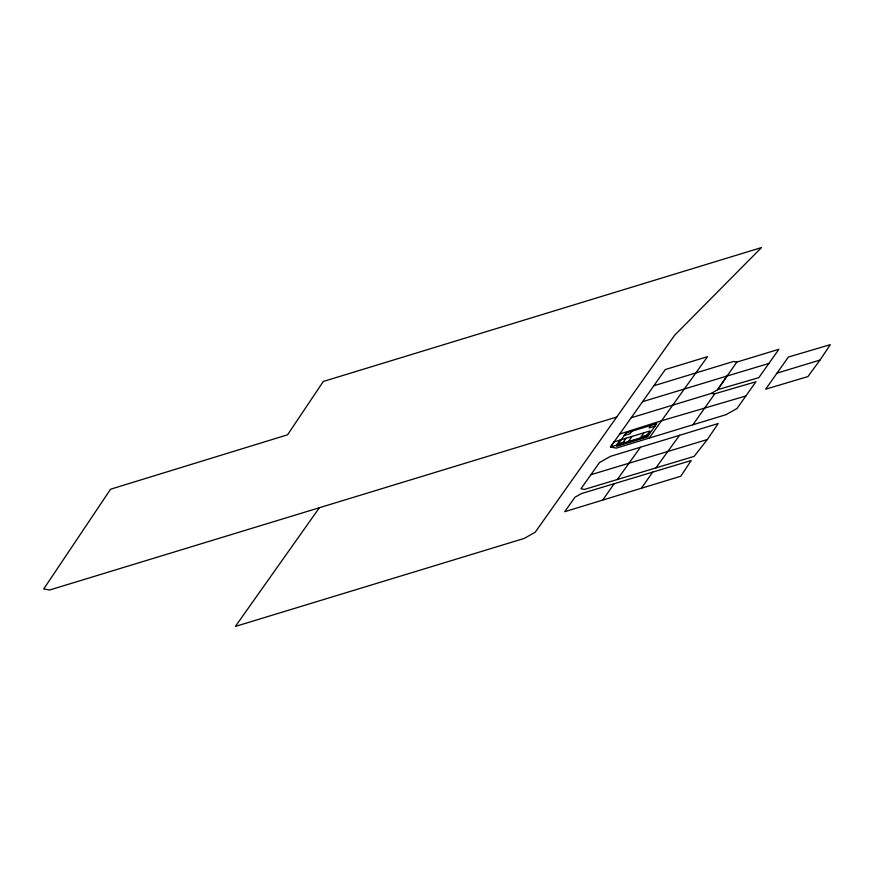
<?xml version="1.0" encoding="UTF-8"?>
<svg xmlns="http://www.w3.org/2000/svg" width="874" height="874" viewBox="0 0 874 874"><rect width="100%" height="100%" fill="white"/><g stroke="black" fill="none" stroke-linecap="round" stroke-linejoin="round"><path stroke-width="1.31" d="M819.998 360.066L807.904 376.585L765.646 389.192L788.392 357.051L830.3 344.662L819.998 360.066L777.03 373.122M707.35 439.535L718.177 423.54L610.511 456.348L599.488 462.565L580.948 488.763L584.433 489.429L694.109 456.392L707.35 439.535L590.868 474.735M736.826 362.087L717.62 389.673L758.84 377.644L778.909 349.283L736.826 362.087L733.526 361.465L653.839 385.762M768.869 363.464L727.004 376.038L717.609 389.684L711.25 393.431L631.17 417.783L610.478 447.029L616.334 448.111L725.999 414.691L737.011 408.486L755.923 381.763L714.757 393.781L711.25 393.431M641.341 488.282L680.802 476.221L691.181 460.522L581.538 493.537L574.95 497.251L564.702 511.705L641.341 488.282L652.692 472.113M602.667 500.103L614.214 483.704M692.896 424.786L714.757 393.781M319.294 507.849L235.379 626.429L524.203 538.428L535.205 532.222L674.531 335.354L761.505 247.571L323.325 381.457L287.568 434.793L110.572 489.222L43.7 588.989L49.676 589.994L616.738 417.018M631.17 417.783L665.322 369.527L707.503 356.679L649.098 438.125M616.443 445.216L620.092 440.059M622.408 443.391L626.068 438.235M622.922 443.806L624.2 441.993L618.388 443.763M631.826 431.221L630.045 433.744L624.222 435.514M628.384 441.578L632.033 436.421M640.314 437.94L643.974 432.783M642.019 437.983L643.297 436.17L649.12 434.4M650.922 425.409L649.142 427.921L654.954 426.151M617.317 479.52L640.456 447.226M679.546 435.307L655.937 467.885M619.644 434.072L661.367 420.809L745.85 395.988M642.565 401.69L727.004 376.038M617.099 445.576L647.831 436.213M614.127 441.873L610.478 447.029L646.29 436.115L649.939 430.969L614.127 441.873M626.013 432.991L616.596 446.275L647.328 436.924L656.745 423.639L626.013 432.991"/></g></svg>
